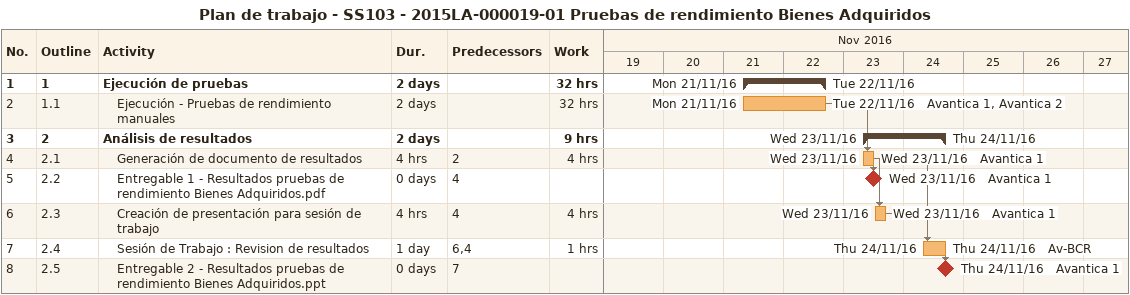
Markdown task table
Plan de trabajo - SS103 - 2015LA-000019-01 Pruebas de rendimiento Bienes Adquiridos

| ID | WBS | Task | Duration | Start | Finish | Predecessors | Resources | Work (h) |
|---|---|---|---|---|---|---|---|---|
| 1 | 1 | **Ejecución de pruebas** | 2d | 2016-11-21 | 2016-11-22 |  |  | 32 |
| 2 | 1.1 | Ejecución - Pruebas de rendimiento manuales | 2d | 2016-11-21 | 2016-11-22 |  | Avantica 1, Avantica 2 | 32 |
| 3 | 2 | **Análisis de resultados** | 2d | 2016-11-23 | 2016-11-24 |  |  | 9 |
| 4 | 2.1 | Generación de documento de resultados | 4h | 2016-11-23 | 2016-11-23 | 2 | Avantica 1 | 4 |
| 5 | 2.2 | Entregable 1 - Resultados pruebas de rendimiento Bienes Adquiridos.pdf | 0d | 2016-11-23 | 2016-11-23 | 4 | Avantica 1 |  |
| 6 | 2.3 | Creación de presentación para sesión de trabajo | 4h | 2016-11-23 | 2016-11-23 | 4 | Avantica 1 | 4 |
| 7 | 2.4 | Sesión de Trabajo : Revision de resultados | 1d | 2016-11-24 | 2016-11-24 | 6, 4 | Av-BCR | 1 |
| 8 | 2.5 | Entregable 2 - Resultados pruebas de rendimiento Bienes Adquiridos.ppt | 0d | 2016-11-24 | 2016-11-24 | 7 | Avantica 1 |  |
